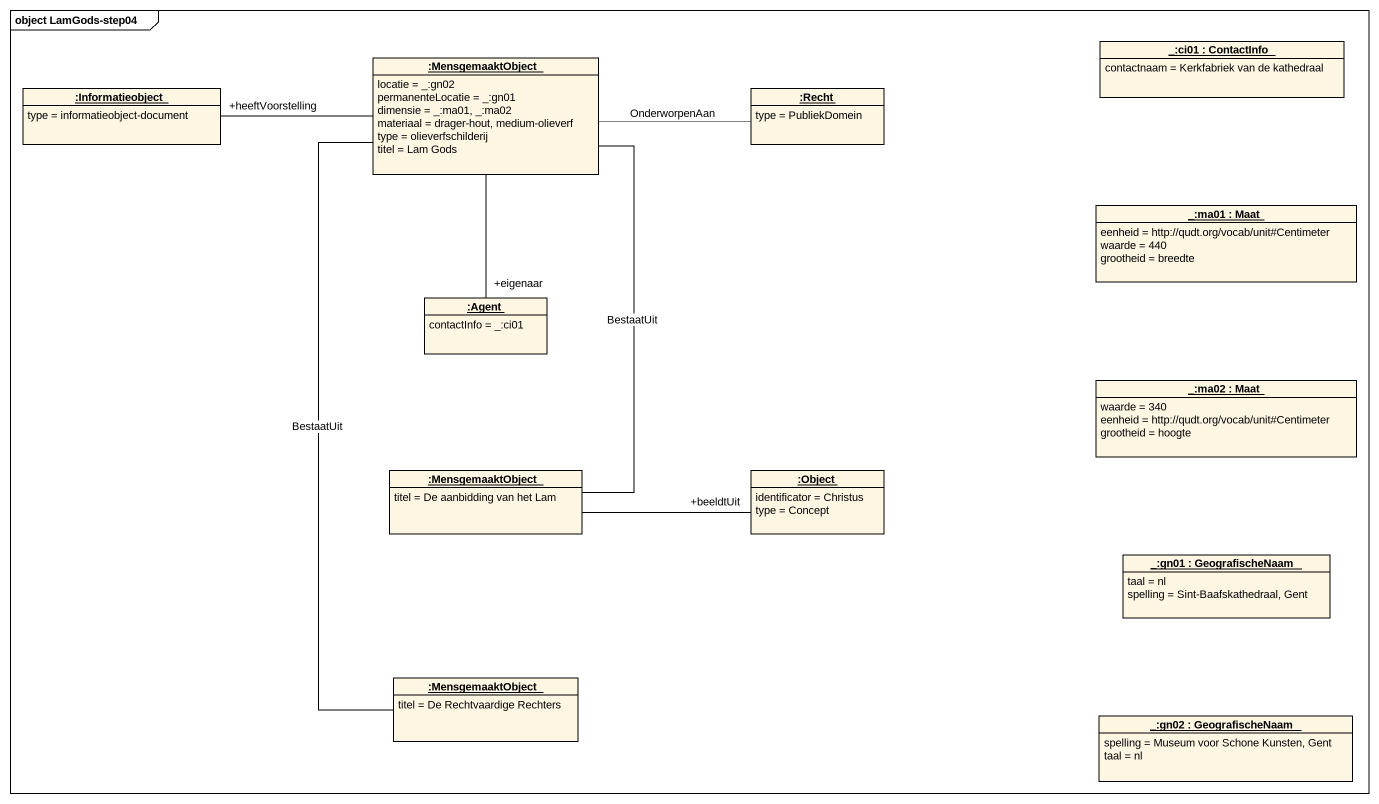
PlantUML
@startuml
mainframe object LamGods-step04
hide circle
hide empty members
object ":MensgemaaktObject" as MensgemaaktObject {
  locatie = _:gn02
  permanenteLocatie = _:gn01
  dimensie = _:ma01, _:ma02
  materiaal = drager-hout, medium-olieverf
  type = olieverfschilderij
  titel = Lam Gods
}
object "_:ci01 : ContactInfo" as ci01 {
  contactnaam = Kerkfabriek van de kathedraal
}
object ":Informatieobject" as Informatieobject {
  type = informatieobject-document
}
object ":Recht" as Recht {
  type = PubliekDomein
}
object "_:ma01 : Maat" as ma01 {
  eenheid = http://qudt.org/vocab/unit#Centimeter
  waarde = 440
  grootheid = breedte
}
object ":Agent" as Agent_ {
  contactInfo = _:ci01
}
object "_:ma02 : Maat" as ma02 {
  waarde = 340
  eenheid = http://qudt.org/vocab/unit#Centimeter
  grootheid = hoogte
}
object ":MensgemaaktObject" as MensgemaaktObject_2 {
  titel = De aanbidding van het Lam
}
object ":Object" as Object_ {
  identificator = Christus
  type = Concept
}
object "_:gn01 : GeografischeNaam" as gn01 {
  taal = nl
  spelling = Sint-Baafskathedraal, Gent
}
object ":MensgemaaktObject" as MensgemaaktObject_3 {
  titel = De Rechtvaardige Rechters
}
object "_:gn02 : GeografischeNaam" as gn02 {
  spelling = Museum voor Schone Kunsten, Gent
  taal = nl
}
MensgemaaktObject -left- "+heeftVoorstelling" Informatieobject
MensgemaaktObject -right- Recht : OnderworpenAan
MensgemaaktObject -- "+eigenaar" Agent_
MensgemaaktObject -- MensgemaaktObject_2 : BestaatUit
MensgemaaktObject -- MensgemaaktObject_3 : BestaatUit
MensgemaaktObject_2 -right- "+beeldtUit" Object_
@enduml
